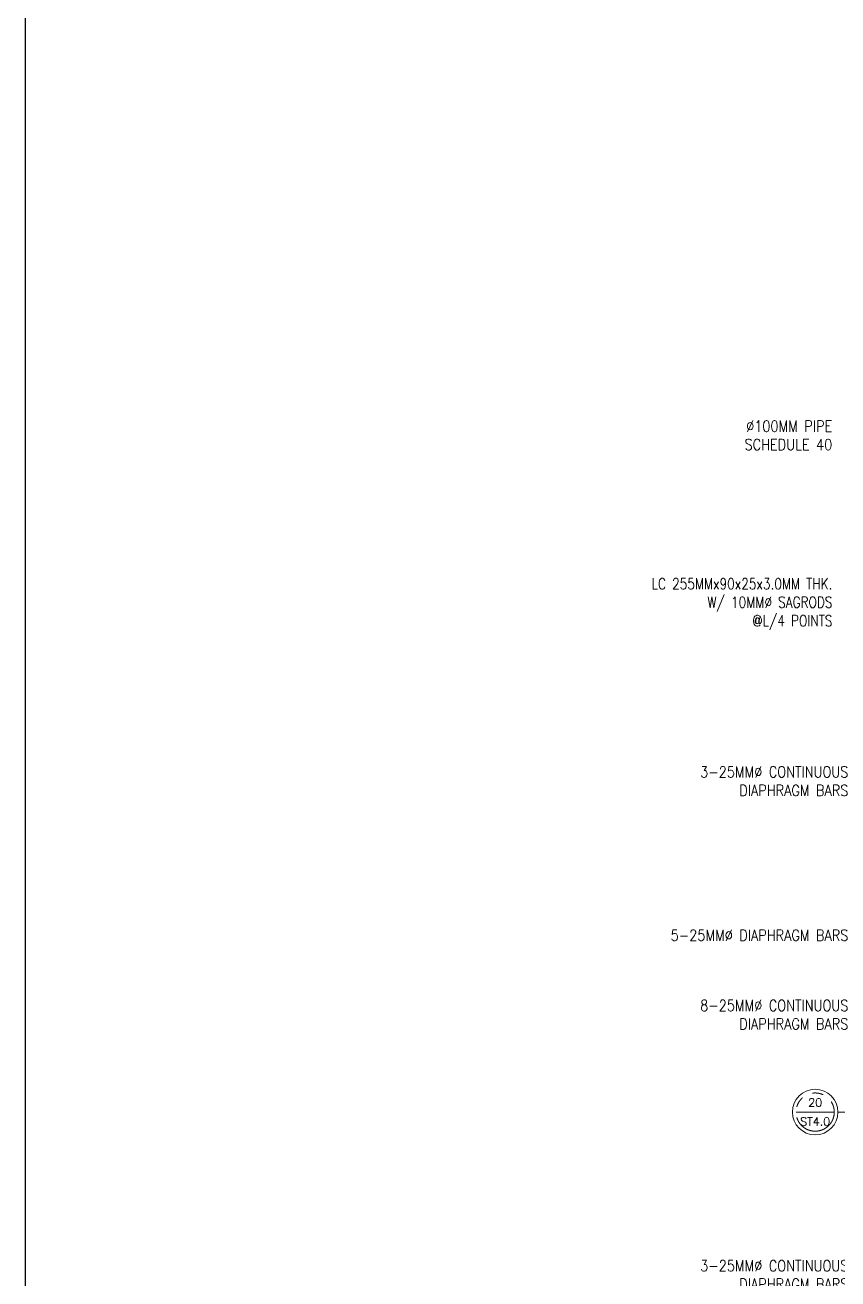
# Model space of a CAD drawing. Header units: millimetres. Extents: x 917308 to 1112116, y -16030 to 119854.
# Drawn here: x 917308 to 946642, y 38984 to 84241 of the extents above; entities that cross this region are included whole.
import ezdxf
from ezdxf.enums import TextEntityAlignment as Align

# ---------------------------------------------------------------- set-up
doc = ezdxf.new("R2010")
doc.units = ezdxf.units.MM
doc.header["$MEASUREMENT"] = 0
doc.linetypes.add('PHANTOM2', pattern=[1.25, 0.625, -0.125, 0.125, -0.125, 0.125, -0.125])
for name, color, linetype, lineweight in [('S-ANNO-NPLT', 7, 'Continuous', 9), ('S-Anno-Symb', 143, 'PHANTOM2', 15), ('S-BEAM-IDEN', 2, 'Continuous', 9), ('S-BRACE', 2, 'Continuous', 9), ('TEXT_GG', 3, 'Continuous', 20)]:
    doc.layers.add(name, color=color, linetype=linetype, lineweight=lineweight)
doc.styles.add('1', font='simplex.shx', dxfattribs={"width": 0.85, "height": 300})
doc.styles.add('ROMANSX', font='ROMANS.shx', dxfattribs={"height": 0.09375})
doc.styles.add('SIMPLEX', font='SIMPLEX.shx', dxfattribs={"width": 1.1})

# ---------------------------------------------------------------- blocks, each defined once
blk = doc.blocks.new("ADD' L BARS")
at = {"layer": 'S-BEAM-IDEN', "char_height": 400, "attachment_point": 3, "style": '1'}
for s, insert in [('5-25MM∅ DIAPHRAGM BARS', (3752.1, 54111.3, 0)), ('8-25MM∅ CONTINUOUS \\PDIAPHRAGM BARS', (3752.1, 51576.8, 0)), ('3-25MM∅ CONTINUOUS \\PDIAPHRAGM BARS', (3752.1, 42184.6, 0))]:
    blk.add_mtext_dynamic_manual_height_columns(s, width=8791.578, gutter_width=1, heights=[0], dxfattribs=dict(at, insert=insert))
blk = doc.blocks.new('Bubble')
at = {"layer": 'S-ANNO-NPLT'}
blk.add_circle((0, 0), 0.261, dxfattribs=at)
at = {"layer": 'S-Anno-Symb', "color": 0}
blk.add_line((-0.219, 0), (0.219, 0), dxfattribs=at)
blk.add_circle((0, 0), 0.219, dxfattribs=at)
at = {"layer": 'S-Anno-Symb', "style": 'ROMANSX'}
for tag, p in [('1', (0, 0.109)), ('S1', (0, -0.109))]:
    blk.add_attdef(tag, text='', height=0.0937, dxfattribs=at).set_placement(p, align=Align.MIDDLE_CENTER)
at = {"layer": 'S-Anno-Symb', "style": 'ROMANSX', "width": 1.018385, "flags": 8}
blk.add_attdef('LONG', text='', height=0.0937, dxfattribs=at).set_placement((-0.18, -0.125), (0.18, -0.125), align=Align.FIT)

msp = doc.modelspace()

# ---------------------------------------------------------------- linework, layer by layer
at = {"layer": 'Defpoints', "ltscale": 0.05, "elevation": 0.00004}
msp.add_lwpolyline([(917308.47518, -16029.97309), (1112115.9186, -16029.97309), (1112115.9186, 119854.23107), (917308.47518, 119854.23107)], close=True, dxfattribs=at)
at = {"layer": 'S-ANNO-NPLT'}
msp.add_circle((945821.00021, 45005.66, 0), 821.36597, dxfattribs=at)
at = {"layer": 'S-Anno-Symb', "linetype": 'ByBlock'}
msp.add_line((946642.36618, 45005.66, 0), (952159.38206, 45005.66, 0), dxfattribs=at)

# ---------------------------------------------------------------- block references
at = {"layer": 'S-Anno-Symb', "xscale": 3149.760000000242, "yscale": 3149.760000000242, "zscale": 3149.760000000242}
msp.add_blockref('Bubble', (945821.00021, 45005.66, 0), dxfattribs=at).add_auto_attribs({'1': '20', 'S1': 'ST4.0'})
at = {"layer": 'S-BRACE'}
msp.add_blockref("ADD' L BARS", (943266.37504, -2523.9801, 0), dxfattribs=at)

# ---------------------------------------------------------------- texts
at = {"layer": 'S-BEAM-IDEN', "char_height": 400, "attachment_point": 3, "style": '1'}
for s, insert in [('%%C100MM PIPE\\PSCHEDULE 40', (946436.9278, 69965.01527, -0.00005)), ('3-25MM∅ CONTINUOUS \\PDIAPHRAGM BARS', (947018.42907, 57483.49527, -0.00001)), ('8-25MM∅ CONTINUOUS \\PDIAPHRAGM BARS', (947018.42907, 49052.79527, -0.00003))]:
    msp.add_mtext_dynamic_manual_height_columns(s, width=8791.57845, gutter_width=1, heights=[0], dxfattribs=dict(at, insert=insert))
at = {"layer": 'TEXT_GG', "insert": (946444.82646, 63341.65779, 0.00002), "char_height": 400, "attachment_point": 6, "style": 'SIMPLEX'}
msp.add_mtext('\\A1;{\\W0.8;LC 255MMx90x25x3.0MM THK.\\PW/ 10MM∅ SAGRODS\\P@L/4 POINTS}', dxfattribs=at)

doc.saveas('drawing.dxf')
